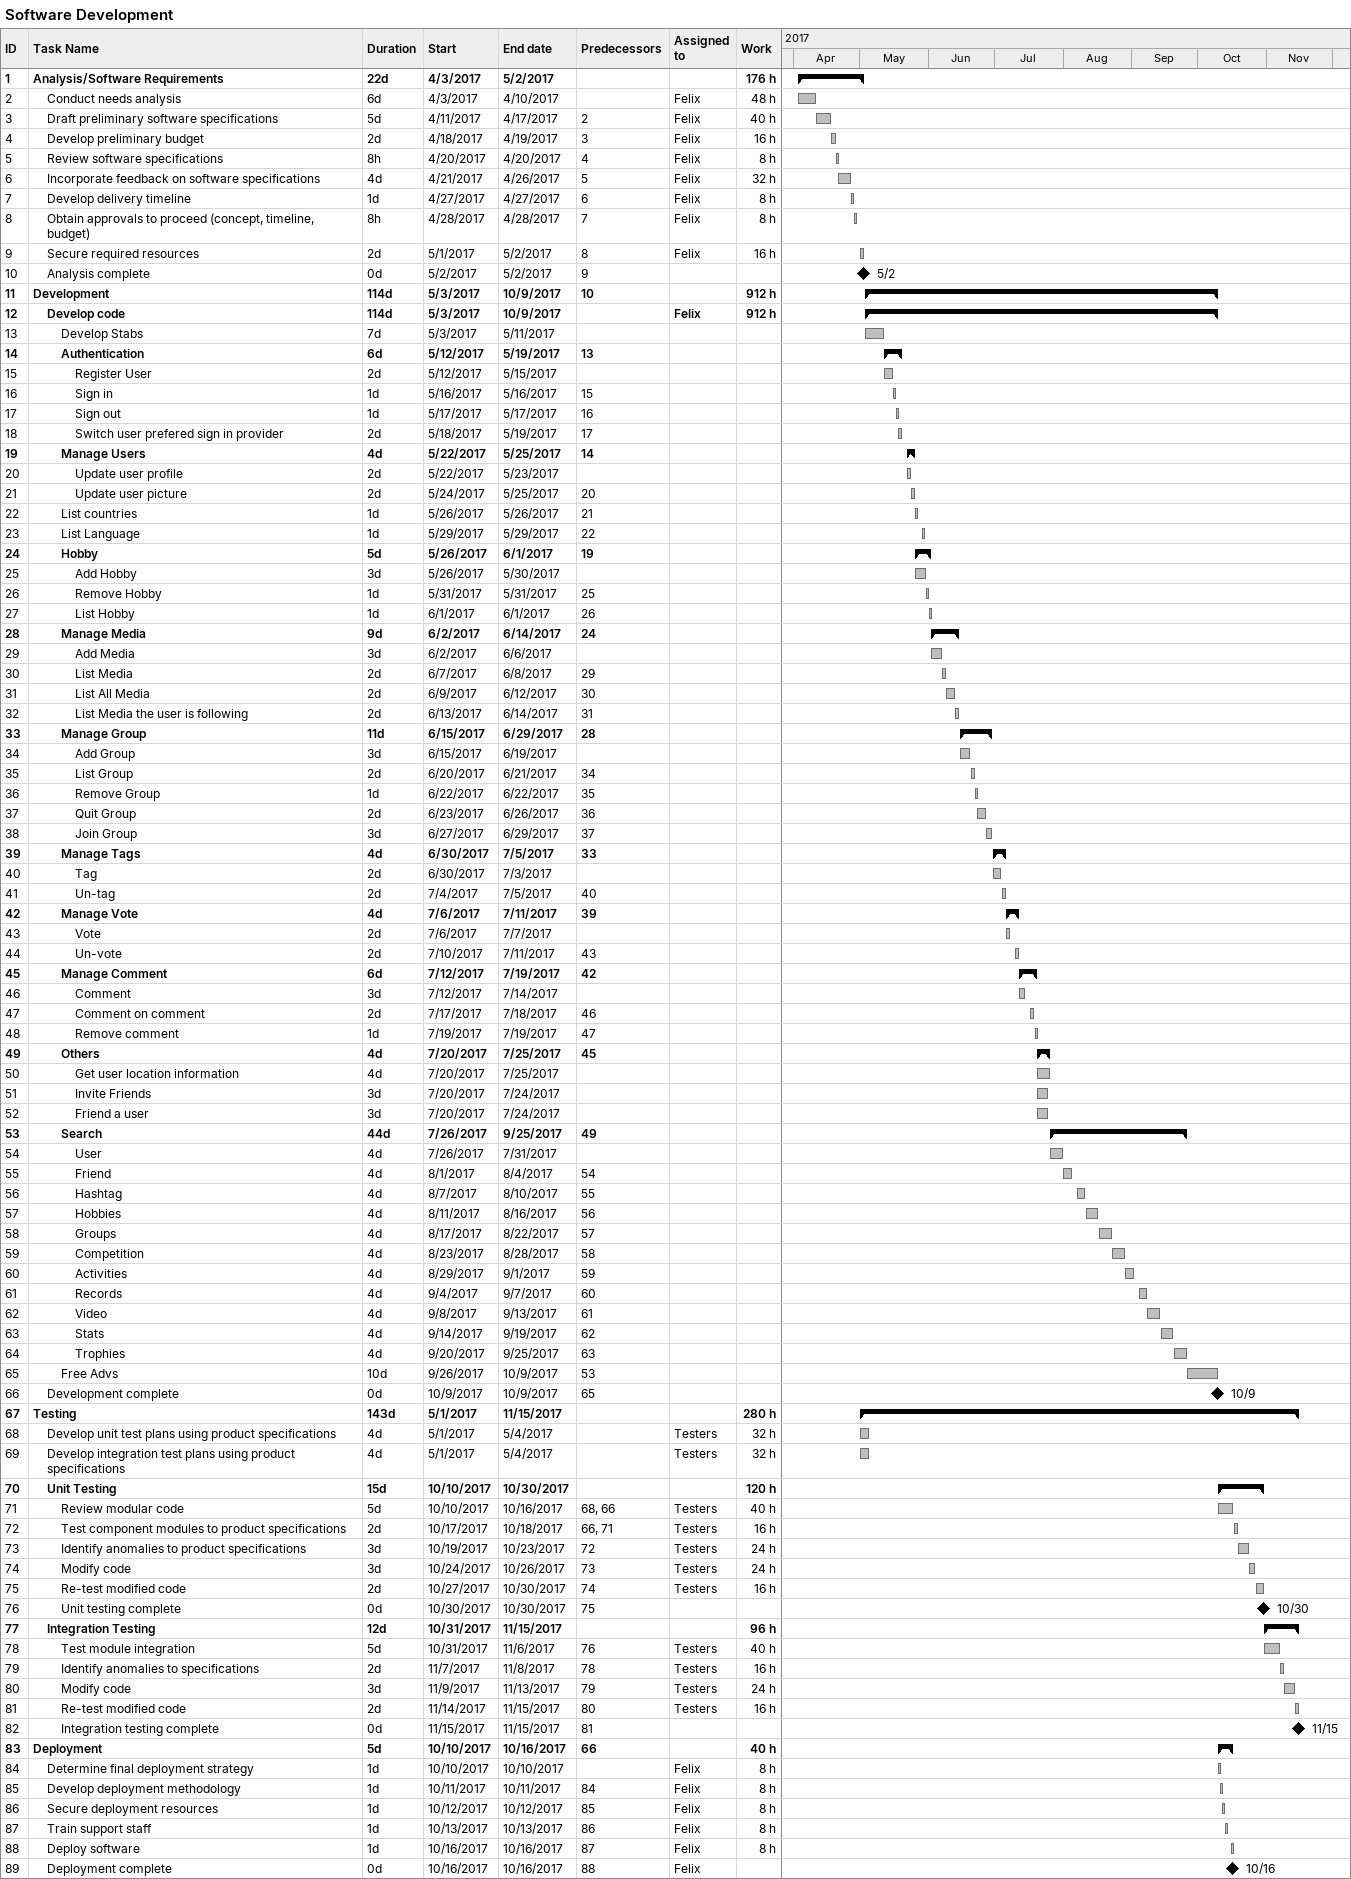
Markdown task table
Software Development

| ID | Level | Task | Duration | Start | Finish | Predecessors | Resources | Work (h) |
|---|---|---|---|---|---|---|---|---|
| 1 | 1 | **Analysis/Software Requirements** | 22d | 2017-04-03 | 2017-05-02 |  |  | 176 |
| 2 | 2 | Conduct needs analysis | 6d | 2017-04-03 | 2017-04-10 |  | Felix | 48 |
| 3 | 2 | Draft preliminary software specifications | 5d | 2017-04-11 | 2017-04-17 | 2 | Felix | 40 |
| 4 | 2 | Develop preliminary budget | 2d | 2017-04-18 | 2017-04-19 | 3 | Felix | 16 |
| 5 | 2 | Review software specifications | 8h | 2017-04-20 | 2017-04-20 | 4 | Felix | 8 |
| 6 | 2 | Incorporate feedback on software specifications | 4d | 2017-04-21 | 2017-04-26 | 5 | Felix | 32 |
| 7 | 2 | Develop delivery timeline | 1d | 2017-04-27 | 2017-04-27 | 6 | Felix | 8 |
| 8 | 2 | Obtain approvals to proceed (concept, timeline, budget) | 8h | 2017-04-28 | 2017-04-28 | 7 | Felix | 8 |
| 9 | 2 | Secure required resources | 2d | 2017-05-01 | 2017-05-02 | 8 | Felix | 16 |
| 10 | 2 | Analysis complete | 0d | 2017-05-02 | 2017-05-02 | 9 |  |  |
| 11 | 1 | **Development** | 114d | 2017-05-03 | 2017-10-09 | 10 |  | 912 |
| 12 | 2 | **Develop code** | 114d | 2017-05-03 | 2017-10-09 |  | Felix | 912 |
| 13 | 3 | Develop Stabs | 7d | 2017-05-03 | 2017-05-11 |  |  |  |
| 14 | 3 | **Authentication** | 6d | 2017-05-12 | 2017-05-19 | 13 |  |  |
| 15 | 4 | Register User | 2d | 2017-05-12 | 2017-05-15 |  |  |  |
| 16 | 4 | Sign in | 1d | 2017-05-16 | 2017-05-16 | 15 |  |  |
| 17 | 4 | Sign out | 1d | 2017-05-17 | 2017-05-17 | 16 |  |  |
| 18 | 4 | Switch user prefered sign in provider | 2d | 2017-05-18 | 2017-05-19 | 17 |  |  |
| 19 | 3 | **Manage Users** | 4d | 2017-05-22 | 2017-05-25 | 14 |  |  |
| 20 | 4 | Update user profile | 2d | 2017-05-22 | 2017-05-23 |  |  |  |
| 21 | 4 | Update user picture | 2d | 2017-05-24 | 2017-05-25 | 20 |  |  |
| 22 | 3 | List countries | 1d | 2017-05-26 | 2017-05-26 | 21 |  |  |
| 23 | 3 | List Language | 1d | 2017-05-29 | 2017-05-29 | 22 |  |  |
| 24 | 3 | **Hobby** | 5d | 2017-05-26 | 2017-06-01 | 19 |  |  |
| 25 | 4 | Add Hobby | 3d | 2017-05-26 | 2017-05-30 |  |  |  |
| 26 | 4 | Remove Hobby | 1d | 2017-05-31 | 2017-05-31 | 25 |  |  |
| 27 | 4 | List Hobby | 1d | 2017-06-01 | 2017-06-01 | 26 |  |  |
| 28 | 3 | **Manage Media** | 9d | 2017-06-02 | 2017-06-14 | 24 |  |  |
| 29 | 4 | Add Media | 3d | 2017-06-02 | 2017-06-06 |  |  |  |
| 30 | 4 | List Media | 2d | 2017-06-07 | 2017-06-08 | 29 |  |  |
| 31 | 4 | List All Media | 2d | 2017-06-09 | 2017-06-12 | 30 |  |  |
| 32 | 4 | List Media the user is following | 2d | 2017-06-13 | 2017-06-14 | 31 |  |  |
| 33 | 3 | **Manage Group** | 11d | 2017-06-15 | 2017-06-29 | 28 |  |  |
| 34 | 4 | Add Group | 3d | 2017-06-15 | 2017-06-19 |  |  |  |
| 35 | 4 | List Group | 2d | 2017-06-20 | 2017-06-21 | 34 |  |  |
| 36 | 4 | Remove Group | 1d | 2017-06-22 | 2017-06-22 | 35 |  |  |
| 37 | 4 | Quit Group | 2d | 2017-06-23 | 2017-06-26 | 36 |  |  |
| 38 | 4 | Join Group | 3d | 2017-06-27 | 2017-06-29 | 37 |  |  |
| 39 | 3 | **Manage Tags** | 4d | 2017-06-30 | 2017-07-05 | 33 |  |  |
| 40 | 4 | Tag | 2d | 2017-06-30 | 2017-07-03 |  |  |  |
| 41 | 4 | Un-tag | 2d | 2017-07-04 | 2017-07-05 | 40 |  |  |
| 42 | 3 | **Manage Vote** | 4d | 2017-07-06 | 2017-07-11 | 39 |  |  |
| 43 | 4 | Vote | 2d | 2017-07-06 | 2017-07-07 |  |  |  |
| 44 | 4 | Un-vote | 2d | 2017-07-10 | 2017-07-11 | 43 |  |  |
| 45 | 3 | **Manage Comment** | 6d | 2017-07-12 | 2017-07-19 | 42 |  |  |
| 46 | 4 | Comment | 3d | 2017-07-12 | 2017-07-14 |  |  |  |
| 47 | 4 | Comment on comment | 2d | 2017-07-17 | 2017-07-18 | 46 |  |  |
| 48 | 4 | Remove comment | 1d | 2017-07-19 | 2017-07-19 | 47 |  |  |
| 49 | 3 | **Others** | 4d | 2017-07-20 | 2017-07-25 | 45 |  |  |
| 50 | 4 | Get user location information | 4d | 2017-07-20 | 2017-07-25 |  |  |  |
| 51 | 4 | Invite Friends | 3d | 2017-07-20 | 2017-07-24 |  |  |  |
| 52 | 4 | Friend a user | 3d | 2017-07-20 | 2017-07-24 |  |  |  |
| 53 | 3 | **Search** | 44d | 2017-07-26 | 2017-09-25 | 49 |  |  |
| 54 | 4 | User | 4d | 2017-07-26 | 2017-07-31 |  |  |  |
| 55 | 4 | Friend | 4d | 2017-08-01 | 2017-08-04 | 54 |  |  |
| 56 | 4 | Hashtag | 4d | 2017-08-07 | 2017-08-10 | 55 |  |  |
| 57 | 4 | Hobbies | 4d | 2017-08-11 | 2017-08-16 | 56 |  |  |
| 58 | 4 | Groups | 4d | 2017-08-17 | 2017-08-22 | 57 |  |  |
| 59 | 4 | Competition | 4d | 2017-08-23 | 2017-08-28 | 58 |  |  |
| 60 | 4 | Activities | 4d | 2017-08-29 | 2017-09-01 | 59 |  |  |
| 61 | 4 | Records | 4d | 2017-09-04 | 2017-09-07 | 60 |  |  |
| 62 | 4 | Video | 4d | 2017-09-08 | 2017-09-13 | 61 |  |  |
| 63 | 4 | Stats | 4d | 2017-09-14 | 2017-09-19 | 62 |  |  |
| 64 | 4 | Trophies | 4d | 2017-09-20 | 2017-09-25 | 63 |  |  |
| 65 | 3 | Free Advs | 10d | 2017-09-26 | 2017-10-09 | 53 |  |  |
| 66 | 2 | Development complete | 0d | 2017-10-09 | 2017-10-09 | 65 |  |  |
| 67 | 1 | **Testing** | 143d | 2017-05-01 | 2017-11-15 |  |  | 280 |
| 68 | 2 | Develop unit test plans using product specifications | 4d | 2017-05-01 | 2017-05-04 |  | Testers | 32 |
| 69 | 2 | Develop integration test plans using product specifications | 4d | 2017-05-01 | 2017-05-04 |  | Testers | 32 |
| 70 | 2 | **Unit Testing** | 15d | 2017-10-10 | 2017-10-30 |  |  | 120 |
| 71 | 3 | Review modular code | 5d | 2017-10-10 | 2017-10-16 | 68, 66 | Testers | 40 |
| 72 | 3 | Test component modules to product specifications | 2d | 2017-10-17 | 2017-10-18 | 66, 71 | Testers | 16 |
| 73 | 3 | Identify anomalies to product specifications | 3d | 2017-10-19 | 2017-10-23 | 72 | Testers | 24 |
| 74 | 3 | Modify code | 3d | 2017-10-24 | 2017-10-26 | 73 | Testers | 24 |
| 75 | 3 | Re-test modified code | 2d | 2017-10-27 | 2017-10-30 | 74 | Testers | 16 |
| 76 | 3 | Unit testing complete | 0d | 2017-10-30 | 2017-10-30 | 75 |  |  |
| 77 | 2 | **Integration Testing** | 12d | 2017-10-31 | 2017-11-15 |  |  | 96 |
| 78 | 3 | Test module integration | 5d | 2017-10-31 | 2017-11-06 | 76 | Testers | 40 |
| 79 | 3 | Identify anomalies to specifications | 2d | 2017-11-07 | 2017-11-08 | 78 | Testers | 16 |
| 80 | 3 | Modify code | 3d | 2017-11-09 | 2017-11-13 | 79 | Testers | 24 |
| 81 | 3 | Re-test modified code | 2d | 2017-11-14 | 2017-11-15 | 80 | Testers | 16 |
| 82 | 3 | Integration testing complete | 0d | 2017-11-15 | 2017-11-15 | 81 |  |  |
| 83 | 1 | **Deployment** | 5d | 2017-10-10 | 2017-10-16 | 66 |  | 40 |
| 84 | 2 | Determine final deployment strategy | 1d | 2017-10-10 | 2017-10-10 |  | Felix | 8 |
| 85 | 2 | Develop deployment methodology | 1d | 2017-10-11 | 2017-10-11 | 84 | Felix | 8 |
| 86 | 2 | Secure deployment resources | 1d | 2017-10-12 | 2017-10-12 | 85 | Felix | 8 |
| 87 | 2 | Train support staff | 1d | 2017-10-13 | 2017-10-13 | 86 | Felix | 8 |
| 88 | 2 | Deploy software | 1d | 2017-10-16 | 2017-10-16 | 87 | Felix | 8 |
| 89 | 2 | Deployment complete | 0d | 2017-10-16 | 2017-10-16 | 88 | Felix |  |
